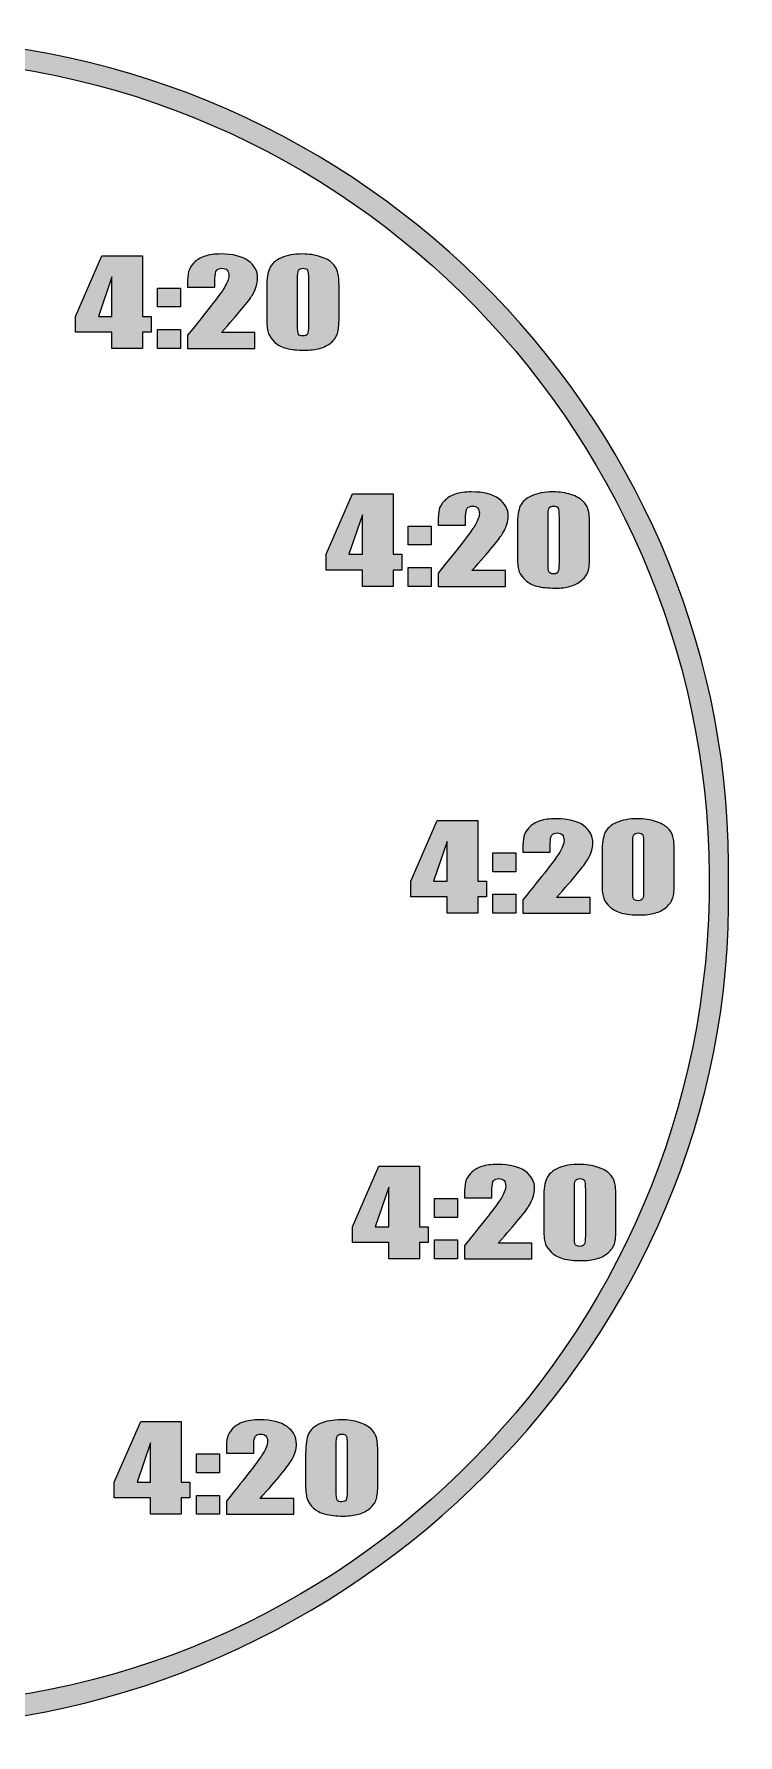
# Model space of a CAD drawing. Extents: x 643 to 1357, y -1356 to -644.
# Drawn here: x 1062 to 1357, y -1356 to -644 of the extents above; entities that cross this region are included whole.
import ezdxf

# ---------------------------------------------------------------- set-up
doc = ezdxf.new("R2010")
doc.units = 0
doc.header["$MEASUREMENT"] = 0
doc.layers.add('katman 1', color=7, linetype='Continuous')

# ---------------------------------------------------------------- blocks, each defined once
blk = doc.blocks.new('block 3')
at = {"layer": 'katman 1', "true_color": 0x008000}
h = blk.add_hatch(color=96, dxfattribs=at)
h.dxf.hatch_style = 2
edge = h.paths.add_edge_path()
edge.add_spline(control_points=[(1352.71, -1000.2), (1356.42, -1191.04), (1193.78, -1350.01), (1005.86, -1353.12), (810.17, -1356.36), (643.07, -1196.56), (645.56, -995.57), (647.94, -804.13), (802.07, -643.74), (1004.2, -645.67), (1201.79, -647.57), (1356.74, -811.12), (1352.71, -1000.2)], knot_values=[0, 0, 0, 0, 1, 1, 1, 2, 2, 2, 3, 3, 3, 4, 4, 4, 4], degree=3, periodic=1)
edge = h.paths.add_edge_path()
edge.add_spline(control_points=[(999.32, -1343.86), (1191.36, -1345.21), (1350.98, -1185.25), (1344.49, -987.01), (1338.33, -798.81), (1178.89, -644.47), (981.31, -654.13), (797.37, -663.13), (646.34, -818.1), (653.8, -1012.92), (660.99, -1200.64), (817.46, -1345.44), (999.32, -1343.86)], knot_values=[0, 0, 0, 0, 1, 1, 1, 2, 2, 2, 3, 3, 3, 4, 4, 4, 4], degree=3, periodic=1)
at = {"layer": 'katman 1', "lineweight": 0}
for points in [[(1352.71, -1000.2), (1356.42, -1191.04), (1193.78, -1350.01), (1005.86, -1353.12), (810.17, -1356.36), (643.07, -1196.56), (645.56, -995.57), (647.94, -804.13), (802.07, -643.74), (1004.2, -645.67), (1201.79, -647.57), (1356.74, -811.12), (1352.71, -1000.2)], [(999.32, -1343.86), (1191.36, -1345.21), (1350.98, -1185.25), (1344.49, -987.01), (1338.33, -798.81), (1178.89, -644.47), (981.31, -654.13), (797.37, -663.13), (646.34, -818.1), (653.8, -1012.92), (660.99, -1200.64), (817.46, -1345.44), (999.32, -1343.86)]]:
    blk.add_open_spline(points, degree=3, knots=[0, 0, 0, 0, 1, 1, 1, 2, 2, 2, 3, 3, 3, 4, 4, 4, 4], dxfattribs=at)
blk = doc.blocks.new('block 5')
at = {"layer": 'katman 1', "true_color": 0xffffff}
h = blk.add_hatch(color=7, dxfattribs=at)
h.dxf.hatch_style = 2
h.paths.add_polyline_path([(1107, -736.65), (1107, -762.02), (1110.65, -762.02), (1110.65, -768.64), (1107, -768.64), (1107, -775.47), (1094.16, -775.47), (1094.16, -768.64), (1078.91, -768.64), (1078.91, -762.02), (1090, -736.65)])
h.paths.add_polyline_path([(1094.16, -762.02), (1094.16, -745.5), (1088.49, -762.02)])
h = blk.add_hatch(color=7, dxfattribs=at)
h.dxf.hatch_style = 2
edge = h.paths.add_edge_path()
edge.add_spline(control_points=[(1154.15, -768.85), (1154.15, -768.85), (1154.15, -775.47), (1154.15, -775.47), (1154.15, -775.47), (1125.9, -775.47), (1125.9, -775.47), (1125.9, -775.47), (1125.91, -769.93), (1125.91, -769.93), (1134.28, -759.61), (1139.25, -753.21), (1140.83, -750.76), (1142.41, -748.31), (1143.2, -746.39), (1143.2, -745.02), (1143.2, -743.96), (1142.96, -743.17), (1142.48, -742.65), (1142.01, -742.13), (1141.28, -741.87), (1140.3, -741.87), (1139.33, -741.87), (1138.6, -742.16), (1138.12, -742.74), (1137.65, -743.31), (1137.41, -744.46), (1137.41, -746.17), (1137.41, -746.17), (1137.41, -749.86), (1137.41, -749.86), (1137.41, -749.86), (1125.9, -749.86), (1125.9, -749.86), (1125.9, -749.86), (1125.9, -748.45), (1125.9, -748.45), (1125.9, -746.27), (1126.05, -744.56), (1126.35, -743.3), (1126.65, -742.05), (1127.38, -740.81), (1128.54, -739.6), (1129.71, -738.38), (1131.22, -737.46), (1133.09, -736.84), (1134.95, -736.22), (1137.18, -735.9), (1139.79, -735.9), (1144.9, -735.9), (1148.76, -736.86), (1151.37, -738.77), (1153.99, -740.68), (1155.3, -743.1), (1155.3, -746.02), (1155.3, -748.25), (1154.56, -750.6), (1153.09, -753.08), (1151.62, -755.55), (1147.28, -760.81), (1140.08, -768.85), (1140.08, -768.85), (1154.15, -768.85), (1154.15, -768.85)], knot_values=[0, 0, 0, 0, 1, 1, 1, 2, 2, 2, 3, 3, 3, 4, 4, 4, 5, 5, 5, 6, 6, 6, 7, 7, 7, 8, 8, 8, 9, 9, 9, 10, 10, 10, 11, 11, 11, 12, 12, 12, 13, 13, 13, 14, 14, 14, 15, 15, 15, 16, 16, 16, 17, 17, 17, 18, 18, 18, 19, 19, 19, 20, 20, 20, 21, 21, 21, 21], degree=3, periodic=1)
h = blk.add_hatch(color=7, dxfattribs=at)
h.dxf.hatch_style = 2
edge = h.paths.add_edge_path()
edge.add_spline(control_points=[(1189.43, -749.79), (1189.43, -749.79), (1189.43, -762.74), (1189.43, -762.74), (1189.43, -765.68), (1189.21, -767.82), (1188.79, -769.17), (1188.37, -770.51), (1187.49, -771.77), (1186.15, -772.93), (1184.82, -774.1), (1183.21, -774.94), (1181.32, -775.45), (1179.44, -775.96), (1177.33, -776.22), (1175, -776.22), (1171.93, -776.22), (1169.37, -775.95), (1167.34, -775.41), (1165.31, -774.88), (1163.69, -774.04), (1162.48, -772.91), (1161.27, -771.77), (1160.41, -770.58), (1159.91, -769.32), (1159.4, -768.07), (1159.14, -766.07), (1159.14, -763.34), (1159.14, -763.34), (1159.14, -749.79), (1159.14, -749.79), (1159.14, -746.22), (1159.55, -743.55), (1160.37, -741.78), (1161.18, -740), (1162.8, -738.58), (1165.23, -737.51), (1167.65, -736.44), (1170.59, -735.9), (1174.05, -735.9), (1176.86, -735.9), (1179.38, -736.27), (1181.61, -737.02), (1183.83, -737.76), (1185.5, -738.67), (1186.6, -739.74), (1187.7, -740.81), (1188.45, -742.02), (1188.84, -743.36), (1189.23, -744.7), (1189.43, -746.85), (1189.43, -749.79)], knot_values=[0, 0, 0, 0, 1, 1, 1, 2, 2, 2, 3, 3, 3, 4, 4, 4, 5, 5, 5, 6, 6, 6, 7, 7, 7, 8, 8, 8, 9, 9, 9, 10, 10, 10, 11, 11, 11, 12, 12, 12, 13, 13, 13, 14, 14, 14, 15, 15, 15, 16, 16, 16, 17, 17, 17, 17], degree=3, periodic=1)
edge = h.paths.add_edge_path()
edge.add_spline(control_points=[(1176.59, -746.53), (1176.59, -744.46), (1176.46, -743.17), (1176.19, -742.65), (1175.93, -742.13), (1175.31, -741.87), (1174.33, -741.87), (1173.38, -741.87), (1172.75, -742.15), (1172.44, -742.7), (1172.13, -743.25), (1171.98, -744.53), (1171.98, -746.53), (1171.98, -746.53), (1171.98, -765.47), (1171.98, -765.47), (1171.98, -767.73), (1172.12, -769.09), (1172.41, -769.55), (1172.69, -770.02), (1173.31, -770.25), (1174.27, -770.25), (1175.22, -770.25), (1175.85, -769.98), (1176.14, -769.43), (1176.44, -768.89), (1176.59, -767.66), (1176.59, -765.76), (1176.59, -765.76), (1176.59, -746.53), (1176.59, -746.53)], knot_values=[0, 0, 0, 0, 1, 1, 1, 2, 2, 2, 3, 3, 3, 4, 4, 4, 5, 5, 5, 6, 6, 6, 7, 7, 7, 8, 8, 8, 9, 9, 9, 10, 10, 10, 10], degree=3, periodic=1)
h = blk.add_hatch(color=7, dxfattribs=at)
h.dxf.hatch_style = 2
h.paths.add_polyline_path([(1123.01, -750.2), (1123.01, -758.09), (1113.32, -758.09), (1113.32, -750.2)])
h.paths.add_polyline_path([(1123.01, -767.56), (1123.01, -775.47), (1113.32, -775.47), (1113.32, -767.56)])
at = {"layer": 'katman 1', "lineweight": 0}
for points in [[(1107, -736.65), (1107, -762.02), (1110.65, -762.02), (1110.65, -768.64), (1107, -768.64), (1107, -775.47), (1094.16, -775.47), (1094.16, -768.64), (1078.91, -768.64), (1078.91, -762.02), (1090, -736.65), (1107, -736.65)], [(1094.16, -762.02), (1094.16, -745.5), (1088.49, -762.02), (1094.16, -762.02)], [(1123.01, -750.2), (1123.01, -758.09), (1113.32, -758.09), (1113.32, -750.2), (1123.01, -750.2)], [(1123.01, -767.56), (1123.01, -775.47), (1113.32, -775.47), (1113.32, -767.56), (1123.01, -767.56)]]:
    blk.add_lwpolyline(points, dxfattribs=at)
for points, knots in [([(1154.15, -768.85), (1154.15, -768.85), (1154.15, -775.47), (1154.15, -775.47), (1154.15, -775.47), (1125.9, -775.47), (1125.9, -775.47), (1125.9, -775.47), (1125.91, -769.93), (1125.91, -769.93), (1134.28, -759.61), (1139.25, -753.21), (1140.83, -750.76), (1142.41, -748.31), (1143.2, -746.39), (1143.2, -745.02), (1143.2, -743.96), (1142.96, -743.17), (1142.48, -742.65), (1142.01, -742.13), (1141.28, -741.87), (1140.3, -741.87), (1139.33, -741.87), (1138.6, -742.16), (1138.12, -742.74), (1137.65, -743.31), (1137.41, -744.46), (1137.41, -746.17), (1137.41, -746.17), (1137.41, -749.86), (1137.41, -749.86), (1137.41, -749.86), (1125.9, -749.86), (1125.9, -749.86), (1125.9, -749.86), (1125.9, -748.45), (1125.9, -748.45), (1125.9, -746.27), (1126.05, -744.56), (1126.35, -743.3), (1126.65, -742.05), (1127.38, -740.81), (1128.54, -739.6), (1129.71, -738.38), (1131.22, -737.46), (1133.09, -736.84), (1134.95, -736.22), (1137.18, -735.9), (1139.79, -735.9), (1144.9, -735.9), (1148.76, -736.86), (1151.37, -738.77), (1153.99, -740.68), (1155.3, -743.1), (1155.3, -746.02), (1155.3, -748.25), (1154.56, -750.6), (1153.09, -753.08), (1151.62, -755.55), (1147.28, -760.81), (1140.08, -768.85), (1140.08, -768.85), (1154.15, -768.85), (1154.15, -768.85)], [0, 0, 0, 0, 1, 1, 1, 2, 2, 2, 3, 3, 3, 4, 4, 4, 5, 5, 5, 6, 6, 6, 7, 7, 7, 8, 8, 8, 9, 9, 9, 10, 10, 10, 11, 11, 11, 12, 12, 12, 13, 13, 13, 14, 14, 14, 15, 15, 15, 16, 16, 16, 17, 17, 17, 18, 18, 18, 19, 19, 19, 20, 20, 20, 21, 21, 21, 21]), ([(1189.43, -749.79), (1189.43, -749.79), (1189.43, -762.74), (1189.43, -762.74), (1189.43, -765.68), (1189.21, -767.82), (1188.79, -769.17), (1188.37, -770.51), (1187.49, -771.77), (1186.15, -772.93), (1184.82, -774.1), (1183.21, -774.94), (1181.32, -775.45), (1179.44, -775.96), (1177.33, -776.22), (1175, -776.22), (1171.93, -776.22), (1169.37, -775.95), (1167.34, -775.41), (1165.31, -774.88), (1163.69, -774.04), (1162.48, -772.91), (1161.27, -771.77), (1160.41, -770.58), (1159.91, -769.32), (1159.4, -768.07), (1159.14, -766.07), (1159.14, -763.34), (1159.14, -763.34), (1159.14, -749.79), (1159.14, -749.79), (1159.14, -746.22), (1159.55, -743.55), (1160.37, -741.78), (1161.18, -740), (1162.8, -738.58), (1165.23, -737.51), (1167.65, -736.44), (1170.59, -735.9), (1174.05, -735.9), (1176.86, -735.9), (1179.38, -736.27), (1181.61, -737.02), (1183.83, -737.76), (1185.5, -738.67), (1186.6, -739.74), (1187.7, -740.81), (1188.45, -742.02), (1188.84, -743.36), (1189.23, -744.7), (1189.43, -746.85), (1189.43, -749.79)], [0, 0, 0, 0, 1, 1, 1, 2, 2, 2, 3, 3, 3, 4, 4, 4, 5, 5, 5, 6, 6, 6, 7, 7, 7, 8, 8, 8, 9, 9, 9, 10, 10, 10, 11, 11, 11, 12, 12, 12, 13, 13, 13, 14, 14, 14, 15, 15, 15, 16, 16, 16, 17, 17, 17, 17]), ([(1176.59, -746.53), (1176.59, -744.46), (1176.46, -743.17), (1176.19, -742.65), (1175.93, -742.13), (1175.31, -741.87), (1174.33, -741.87), (1173.38, -741.87), (1172.75, -742.15), (1172.44, -742.7), (1172.13, -743.25), (1171.98, -744.53), (1171.98, -746.53), (1171.98, -746.53), (1171.98, -765.47), (1171.98, -765.47), (1171.98, -767.73), (1172.12, -769.09), (1172.41, -769.55), (1172.69, -770.02), (1173.31, -770.25), (1174.27, -770.25), (1175.22, -770.25), (1175.85, -769.98), (1176.14, -769.43), (1176.44, -768.89), (1176.59, -767.66), (1176.59, -765.76), (1176.59, -765.76), (1176.59, -746.53), (1176.59, -746.53)], [0, 0, 0, 0, 1, 1, 1, 2, 2, 2, 3, 3, 3, 4, 4, 4, 5, 5, 5, 6, 6, 6, 7, 7, 7, 8, 8, 8, 9, 9, 9, 10, 10, 10, 10])]:
    blk.add_open_spline(points, degree=3, knots=knots, dxfattribs=at)
blk = doc.blocks.new('block 6')
at = {"layer": 'katman 1', "true_color": 0xffffff}
h = blk.add_hatch(color=7, dxfattribs=at)
h.dxf.hatch_style = 2
h.paths.add_polyline_path([(1212.08, -836.31), (1212.08, -861.68), (1215.74, -861.68), (1215.74, -868.3), (1212.08, -868.3), (1212.08, -875.14), (1199.25, -875.14), (1199.25, -868.3), (1184, -868.3), (1184, -861.68), (1195.08, -836.31)])
h.paths.add_polyline_path([(1199.25, -861.68), (1199.25, -845.16), (1193.58, -861.68)])
h = blk.add_hatch(color=7, dxfattribs=at)
h.dxf.hatch_style = 2
edge = h.paths.add_edge_path()
edge.add_spline(control_points=[(1259.24, -868.52), (1259.24, -868.52), (1259.24, -875.14), (1259.24, -875.14), (1259.24, -875.14), (1230.99, -875.14), (1230.99, -875.14), (1230.99, -875.14), (1231, -869.6), (1231, -869.6), (1239.37, -859.27), (1244.34, -852.88), (1245.92, -850.42), (1247.5, -847.97), (1248.29, -846.06), (1248.29, -844.68), (1248.29, -843.63), (1248.05, -842.84), (1247.57, -842.32), (1247.09, -841.8), (1246.37, -841.54), (1245.39, -841.54), (1244.42, -841.54), (1243.69, -841.83), (1243.21, -842.4), (1242.73, -842.98), (1242.5, -844.12), (1242.5, -845.83), (1242.5, -845.83), (1242.5, -849.52), (1242.5, -849.52), (1242.5, -849.52), (1230.99, -849.52), (1230.99, -849.52), (1230.99, -849.52), (1230.99, -848.11), (1230.99, -848.11), (1230.99, -845.94), (1231.14, -844.22), (1231.44, -842.97), (1231.73, -841.71), (1232.46, -840.48), (1233.63, -839.26), (1234.79, -838.05), (1236.31, -837.13), (1238.17, -836.5), (1240.04, -835.88), (1242.27, -835.57), (1244.88, -835.57), (1249.98, -835.57), (1253.85, -836.52), (1256.46, -838.43), (1259.08, -840.34), (1260.39, -842.76), (1260.39, -845.69), (1260.39, -847.91), (1259.65, -850.26), (1258.18, -852.74), (1256.7, -855.22), (1252.37, -860.48), (1245.16, -868.52), (1245.16, -868.52), (1259.24, -868.52), (1259.24, -868.52)], knot_values=[0, 0, 0, 0, 1, 1, 1, 2, 2, 2, 3, 3, 3, 4, 4, 4, 5, 5, 5, 6, 6, 6, 7, 7, 7, 8, 8, 8, 9, 9, 9, 10, 10, 10, 11, 11, 11, 12, 12, 12, 13, 13, 13, 14, 14, 14, 15, 15, 15, 16, 16, 16, 17, 17, 17, 18, 18, 18, 19, 19, 19, 20, 20, 20, 21, 21, 21, 21], degree=3, periodic=1)
h = blk.add_hatch(color=7, dxfattribs=at)
h.dxf.hatch_style = 2
edge = h.paths.add_edge_path()
edge.add_spline(control_points=[(1294.51, -849.45), (1294.51, -849.45), (1294.51, -862.4), (1294.51, -862.4), (1294.51, -865.35), (1294.3, -867.49), (1293.88, -868.83), (1293.45, -870.17), (1292.58, -871.43), (1291.24, -872.6), (1289.91, -873.76), (1288.3, -874.6), (1286.41, -875.12), (1284.53, -875.63), (1282.42, -875.88), (1280.09, -875.88), (1277.02, -875.88), (1274.46, -875.61), (1272.43, -875.08), (1270.4, -874.54), (1268.78, -873.71), (1267.57, -872.57), (1266.36, -871.44), (1265.5, -870.24), (1264.99, -868.99), (1264.48, -867.73), (1264.23, -865.74), (1264.23, -863), (1264.23, -863), (1264.23, -849.45), (1264.23, -849.45), (1264.23, -845.89), (1264.64, -843.22), (1265.45, -841.44), (1266.27, -839.67), (1267.89, -838.25), (1270.32, -837.17), (1272.74, -836.1), (1275.68, -835.57), (1279.13, -835.57), (1281.95, -835.57), (1284.47, -835.94), (1286.7, -836.68), (1288.92, -837.43), (1290.58, -838.33), (1291.69, -839.4), (1292.79, -840.48), (1293.53, -841.68), (1293.93, -843.03), (1294.32, -844.37), (1294.51, -846.51), (1294.51, -849.45)], knot_values=[0, 0, 0, 0, 1, 1, 1, 2, 2, 2, 3, 3, 3, 4, 4, 4, 5, 5, 5, 6, 6, 6, 7, 7, 7, 8, 8, 8, 9, 9, 9, 10, 10, 10, 11, 11, 11, 12, 12, 12, 13, 13, 13, 14, 14, 14, 15, 15, 15, 16, 16, 16, 17, 17, 17, 17], degree=3, periodic=1)
edge = h.paths.add_edge_path()
edge.add_spline(control_points=[(1281.68, -846.19), (1281.68, -844.13), (1281.54, -842.84), (1281.28, -842.32), (1281.01, -841.8), (1280.39, -841.54), (1279.42, -841.54), (1278.47, -841.54), (1277.84, -841.81), (1277.53, -842.37), (1277.22, -842.92), (1277.07, -844.19), (1277.07, -846.19), (1277.07, -846.19), (1277.07, -865.14), (1277.07, -865.14), (1277.07, -867.39), (1277.21, -868.75), (1277.5, -869.22), (1277.78, -869.68), (1278.4, -869.91), (1279.36, -869.91), (1280.31, -869.91), (1280.93, -869.64), (1281.23, -869.1), (1281.53, -868.55), (1281.68, -867.33), (1281.68, -865.43), (1281.68, -865.43), (1281.68, -846.19), (1281.68, -846.19)], knot_values=[0, 0, 0, 0, 1, 1, 1, 2, 2, 2, 3, 3, 3, 4, 4, 4, 5, 5, 5, 6, 6, 6, 7, 7, 7, 8, 8, 8, 9, 9, 9, 10, 10, 10, 10], degree=3, periodic=1)
h = blk.add_hatch(color=7, dxfattribs=at)
h.dxf.hatch_style = 2
h.paths.add_polyline_path([(1228.1, -849.86), (1228.1, -857.75), (1218.41, -857.75), (1218.41, -849.86)])
h.paths.add_polyline_path([(1228.1, -867.22), (1228.1, -875.14), (1218.41, -875.14), (1218.41, -867.22)])
at = {"layer": 'katman 1', "lineweight": 0}
for points in [[(1212.08, -836.31), (1212.08, -861.68), (1215.74, -861.68), (1215.74, -868.3), (1212.08, -868.3), (1212.08, -875.14), (1199.25, -875.14), (1199.25, -868.3), (1184, -868.3), (1184, -861.68), (1195.08, -836.31), (1212.08, -836.31)], [(1199.25, -861.68), (1199.25, -845.16), (1193.58, -861.68), (1199.25, -861.68)], [(1228.1, -849.86), (1228.1, -857.75), (1218.41, -857.75), (1218.41, -849.86), (1228.1, -849.86)], [(1228.1, -867.22), (1228.1, -875.14), (1218.41, -875.14), (1218.41, -867.22), (1228.1, -867.22)]]:
    blk.add_lwpolyline(points, dxfattribs=at)
for points, knots in [([(1259.24, -868.52), (1259.24, -868.52), (1259.24, -875.14), (1259.24, -875.14), (1259.24, -875.14), (1230.99, -875.14), (1230.99, -875.14), (1230.99, -875.14), (1231, -869.6), (1231, -869.6), (1239.37, -859.27), (1244.34, -852.88), (1245.92, -850.42), (1247.5, -847.97), (1248.29, -846.06), (1248.29, -844.68), (1248.29, -843.63), (1248.05, -842.84), (1247.57, -842.32), (1247.09, -841.8), (1246.37, -841.54), (1245.39, -841.54), (1244.42, -841.54), (1243.69, -841.83), (1243.21, -842.4), (1242.73, -842.98), (1242.5, -844.12), (1242.5, -845.83), (1242.5, -845.83), (1242.5, -849.52), (1242.5, -849.52), (1242.5, -849.52), (1230.99, -849.52), (1230.99, -849.52), (1230.99, -849.52), (1230.99, -848.11), (1230.99, -848.11), (1230.99, -845.94), (1231.14, -844.22), (1231.44, -842.97), (1231.73, -841.71), (1232.46, -840.48), (1233.63, -839.26), (1234.79, -838.05), (1236.31, -837.13), (1238.17, -836.5), (1240.04, -835.88), (1242.27, -835.57), (1244.88, -835.57), (1249.98, -835.57), (1253.85, -836.52), (1256.46, -838.43), (1259.08, -840.34), (1260.39, -842.76), (1260.39, -845.69), (1260.39, -847.91), (1259.65, -850.26), (1258.18, -852.74), (1256.7, -855.22), (1252.37, -860.48), (1245.16, -868.52), (1245.16, -868.52), (1259.24, -868.52), (1259.24, -868.52)], [0, 0, 0, 0, 1, 1, 1, 2, 2, 2, 3, 3, 3, 4, 4, 4, 5, 5, 5, 6, 6, 6, 7, 7, 7, 8, 8, 8, 9, 9, 9, 10, 10, 10, 11, 11, 11, 12, 12, 12, 13, 13, 13, 14, 14, 14, 15, 15, 15, 16, 16, 16, 17, 17, 17, 18, 18, 18, 19, 19, 19, 20, 20, 20, 21, 21, 21, 21]), ([(1294.51, -849.45), (1294.51, -849.45), (1294.51, -862.4), (1294.51, -862.4), (1294.51, -865.35), (1294.3, -867.49), (1293.88, -868.83), (1293.45, -870.17), (1292.58, -871.43), (1291.24, -872.6), (1289.91, -873.76), (1288.3, -874.6), (1286.41, -875.12), (1284.53, -875.63), (1282.42, -875.88), (1280.09, -875.88), (1277.02, -875.88), (1274.46, -875.61), (1272.43, -875.08), (1270.4, -874.54), (1268.78, -873.71), (1267.57, -872.57), (1266.36, -871.44), (1265.5, -870.24), (1264.99, -868.99), (1264.48, -867.73), (1264.23, -865.74), (1264.23, -863), (1264.23, -863), (1264.23, -849.45), (1264.23, -849.45), (1264.23, -845.89), (1264.64, -843.22), (1265.45, -841.44), (1266.27, -839.67), (1267.89, -838.25), (1270.32, -837.17), (1272.74, -836.1), (1275.68, -835.57), (1279.13, -835.57), (1281.95, -835.57), (1284.47, -835.94), (1286.7, -836.68), (1288.92, -837.43), (1290.58, -838.33), (1291.69, -839.4), (1292.79, -840.48), (1293.53, -841.68), (1293.93, -843.03), (1294.32, -844.37), (1294.51, -846.51), (1294.51, -849.45)], [0, 0, 0, 0, 1, 1, 1, 2, 2, 2, 3, 3, 3, 4, 4, 4, 5, 5, 5, 6, 6, 6, 7, 7, 7, 8, 8, 8, 9, 9, 9, 10, 10, 10, 11, 11, 11, 12, 12, 12, 13, 13, 13, 14, 14, 14, 15, 15, 15, 16, 16, 16, 17, 17, 17, 17]), ([(1281.68, -846.19), (1281.68, -844.13), (1281.54, -842.84), (1281.28, -842.32), (1281.01, -841.8), (1280.39, -841.54), (1279.42, -841.54), (1278.47, -841.54), (1277.84, -841.81), (1277.53, -842.37), (1277.22, -842.92), (1277.07, -844.19), (1277.07, -846.19), (1277.07, -846.19), (1277.07, -865.14), (1277.07, -865.14), (1277.07, -867.39), (1277.21, -868.75), (1277.5, -869.22), (1277.78, -869.68), (1278.4, -869.91), (1279.36, -869.91), (1280.31, -869.91), (1280.93, -869.64), (1281.23, -869.1), (1281.53, -868.55), (1281.68, -867.33), (1281.68, -865.43), (1281.68, -865.43), (1281.68, -846.19), (1281.68, -846.19)], [0, 0, 0, 0, 1, 1, 1, 2, 2, 2, 3, 3, 3, 4, 4, 4, 5, 5, 5, 6, 6, 6, 7, 7, 7, 8, 8, 8, 9, 9, 9, 10, 10, 10, 10])]:
    blk.add_open_spline(points, degree=3, knots=knots, dxfattribs=at)
blk = doc.blocks.new('block 7')
at = {"layer": 'katman 1', "true_color": 0xffffff}
h = blk.add_hatch(color=7, dxfattribs=at)
h.dxf.hatch_style = 2
h.paths.add_polyline_path([(1247.58, -973.24), (1247.58, -998.62), (1251.23, -998.62), (1251.23, -1005.24), (1247.58, -1005.24), (1247.58, -1012.07), (1234.74, -1012.07), (1234.74, -1005.24), (1219.49, -1005.24), (1219.49, -998.62), (1230.58, -973.24)])
h.paths.add_polyline_path([(1234.74, -998.62), (1234.74, -982.09), (1229.07, -998.62)])
h = blk.add_hatch(color=7, dxfattribs=at)
h.dxf.hatch_style = 2
edge = h.paths.add_edge_path()
edge.add_spline(control_points=[(1294.74, -1005.45), (1294.74, -1005.45), (1294.74, -1012.07), (1294.74, -1012.07), (1294.74, -1012.07), (1266.49, -1012.07), (1266.49, -1012.07), (1266.49, -1012.07), (1266.5, -1006.53), (1266.5, -1006.53), (1274.86, -996.2), (1279.84, -989.81), (1281.42, -987.36), (1282.99, -984.9), (1283.78, -982.99), (1283.78, -981.61), (1283.78, -980.56), (1283.54, -979.77), (1283.07, -979.25), (1282.59, -978.73), (1281.86, -978.47), (1280.89, -978.47), (1279.91, -978.47), (1279.18, -978.76), (1278.71, -979.33), (1278.23, -979.91), (1277.99, -981.05), (1277.99, -982.76), (1277.99, -982.76), (1277.99, -986.46), (1277.99, -986.46), (1277.99, -986.46), (1266.49, -986.46), (1266.49, -986.46), (1266.49, -986.46), (1266.49, -985.04), (1266.49, -985.04), (1266.49, -982.87), (1266.64, -981.15), (1266.93, -979.9), (1267.23, -978.64), (1267.96, -977.41), (1269.12, -976.19), (1270.29, -974.98), (1271.81, -974.06), (1273.67, -973.43), (1275.53, -972.81), (1277.77, -972.5), (1280.37, -972.5), (1285.48, -972.5), (1289.34, -973.45), (1291.96, -975.36), (1294.57, -977.28), (1295.88, -979.69), (1295.88, -982.62), (1295.88, -984.84), (1295.14, -987.19), (1293.67, -989.67), (1292.2, -992.15), (1287.86, -997.41), (1280.66, -1005.45), (1280.66, -1005.45), (1294.74, -1005.45), (1294.74, -1005.45)], knot_values=[0, 0, 0, 0, 1, 1, 1, 2, 2, 2, 3, 3, 3, 4, 4, 4, 5, 5, 5, 6, 6, 6, 7, 7, 7, 8, 8, 8, 9, 9, 9, 10, 10, 10, 11, 11, 11, 12, 12, 12, 13, 13, 13, 14, 14, 14, 15, 15, 15, 16, 16, 16, 17, 17, 17, 18, 18, 18, 19, 19, 19, 20, 20, 20, 21, 21, 21, 21], degree=3, periodic=1)
h = blk.add_hatch(color=7, dxfattribs=at)
h.dxf.hatch_style = 2
edge = h.paths.add_edge_path()
edge.add_spline(control_points=[(1330.01, -986.39), (1330.01, -986.39), (1330.01, -999.34), (1330.01, -999.34), (1330.01, -1002.28), (1329.8, -1004.42), (1329.37, -1005.76), (1328.95, -1007.11), (1328.07, -1008.36), (1326.74, -1009.53), (1325.4, -1010.7), (1323.79, -1011.54), (1321.91, -1012.05), (1320.02, -1012.56), (1317.91, -1012.81), (1315.58, -1012.81), (1312.51, -1012.81), (1309.96, -1012.55), (1307.92, -1012.01), (1305.89, -1011.47), (1304.27, -1010.64), (1303.06, -1009.5), (1301.85, -1008.37), (1301, -1007.17), (1300.49, -1005.92), (1299.98, -1004.66), (1299.73, -1002.67), (1299.73, -999.94), (1299.73, -999.94), (1299.73, -986.39), (1299.73, -986.39), (1299.73, -982.82), (1300.13, -980.15), (1300.95, -978.38), (1301.76, -976.6), (1303.39, -975.18), (1305.81, -974.11), (1308.24, -973.04), (1311.18, -972.5), (1314.63, -972.5), (1317.45, -972.5), (1319.97, -972.87), (1322.19, -973.61), (1324.42, -974.36), (1326.08, -975.27), (1327.18, -976.34), (1328.28, -977.41), (1329.03, -978.61), (1329.42, -979.96), (1329.81, -981.3), (1330.01, -983.44), (1330.01, -986.39)], knot_values=[0, 0, 0, 0, 1, 1, 1, 2, 2, 2, 3, 3, 3, 4, 4, 4, 5, 5, 5, 6, 6, 6, 7, 7, 7, 8, 8, 8, 9, 9, 9, 10, 10, 10, 11, 11, 11, 12, 12, 12, 13, 13, 13, 14, 14, 14, 15, 15, 15, 16, 16, 16, 17, 17, 17, 17], degree=3, periodic=1)
edge = h.paths.add_edge_path()
edge.add_spline(control_points=[(1317.17, -983.12), (1317.17, -981.06), (1317.04, -979.77), (1316.77, -979.25), (1316.51, -978.73), (1315.89, -978.47), (1314.92, -978.47), (1313.96, -978.47), (1313.33, -978.75), (1313.02, -979.3), (1312.72, -979.85), (1312.56, -981.13), (1312.56, -983.12), (1312.56, -983.12), (1312.56, -1002.07), (1312.56, -1002.07), (1312.56, -1004.32), (1312.71, -1005.68), (1312.99, -1006.15), (1313.28, -1006.61), (1313.9, -1006.84), (1314.85, -1006.84), (1315.8, -1006.84), (1316.43, -1006.57), (1316.73, -1006.03), (1317.02, -1005.48), (1317.17, -1004.26), (1317.17, -1002.36), (1317.17, -1002.36), (1317.17, -983.12), (1317.17, -983.12)], knot_values=[0, 0, 0, 0, 1, 1, 1, 2, 2, 2, 3, 3, 3, 4, 4, 4, 5, 5, 5, 6, 6, 6, 7, 7, 7, 8, 8, 8, 9, 9, 9, 10, 10, 10, 10], degree=3, periodic=1)
h = blk.add_hatch(color=7, dxfattribs=at)
h.dxf.hatch_style = 2
h.paths.add_polyline_path([(1263.6, -986.79), (1263.6, -994.68), (1253.9, -994.68), (1253.9, -986.79)])
h.paths.add_polyline_path([(1263.6, -1004.16), (1263.6, -1012.07), (1253.9, -1012.07), (1253.9, -1004.16)])
at = {"layer": 'katman 1', "lineweight": 0}
for points in [[(1247.58, -973.24), (1247.58, -998.62), (1251.23, -998.62), (1251.23, -1005.24), (1247.58, -1005.24), (1247.58, -1012.07), (1234.74, -1012.07), (1234.74, -1005.24), (1219.49, -1005.24), (1219.49, -998.62), (1230.58, -973.24), (1247.58, -973.24)], [(1234.74, -998.62), (1234.74, -982.09), (1229.07, -998.62), (1234.74, -998.62)], [(1263.6, -986.79), (1263.6, -994.68), (1253.9, -994.68), (1253.9, -986.79), (1263.6, -986.79)], [(1263.6, -1004.16), (1263.6, -1012.07), (1253.9, -1012.07), (1253.9, -1004.16), (1263.6, -1004.16)]]:
    blk.add_lwpolyline(points, dxfattribs=at)
for points, knots in [([(1294.74, -1005.45), (1294.74, -1005.45), (1294.74, -1012.07), (1294.74, -1012.07), (1294.74, -1012.07), (1266.49, -1012.07), (1266.49, -1012.07), (1266.49, -1012.07), (1266.5, -1006.53), (1266.5, -1006.53), (1274.86, -996.2), (1279.84, -989.81), (1281.42, -987.36), (1282.99, -984.9), (1283.78, -982.99), (1283.78, -981.61), (1283.78, -980.56), (1283.54, -979.77), (1283.07, -979.25), (1282.59, -978.73), (1281.86, -978.47), (1280.89, -978.47), (1279.91, -978.47), (1279.18, -978.76), (1278.71, -979.33), (1278.23, -979.91), (1277.99, -981.05), (1277.99, -982.76), (1277.99, -982.76), (1277.99, -986.46), (1277.99, -986.46), (1277.99, -986.46), (1266.49, -986.46), (1266.49, -986.46), (1266.49, -986.46), (1266.49, -985.04), (1266.49, -985.04), (1266.49, -982.87), (1266.64, -981.15), (1266.93, -979.9), (1267.23, -978.64), (1267.96, -977.41), (1269.12, -976.19), (1270.29, -974.98), (1271.81, -974.06), (1273.67, -973.43), (1275.53, -972.81), (1277.77, -972.5), (1280.37, -972.5), (1285.48, -972.5), (1289.34, -973.45), (1291.96, -975.36), (1294.57, -977.28), (1295.88, -979.69), (1295.88, -982.62), (1295.88, -984.84), (1295.14, -987.19), (1293.67, -989.67), (1292.2, -992.15), (1287.86, -997.41), (1280.66, -1005.45), (1280.66, -1005.45), (1294.74, -1005.45), (1294.74, -1005.45)], [0, 0, 0, 0, 1, 1, 1, 2, 2, 2, 3, 3, 3, 4, 4, 4, 5, 5, 5, 6, 6, 6, 7, 7, 7, 8, 8, 8, 9, 9, 9, 10, 10, 10, 11, 11, 11, 12, 12, 12, 13, 13, 13, 14, 14, 14, 15, 15, 15, 16, 16, 16, 17, 17, 17, 18, 18, 18, 19, 19, 19, 20, 20, 20, 21, 21, 21, 21]), ([(1330.01, -986.39), (1330.01, -986.39), (1330.01, -999.34), (1330.01, -999.34), (1330.01, -1002.28), (1329.8, -1004.42), (1329.37, -1005.76), (1328.95, -1007.11), (1328.07, -1008.36), (1326.74, -1009.53), (1325.4, -1010.7), (1323.79, -1011.54), (1321.91, -1012.05), (1320.02, -1012.56), (1317.91, -1012.81), (1315.58, -1012.81), (1312.51, -1012.81), (1309.96, -1012.55), (1307.92, -1012.01), (1305.89, -1011.47), (1304.27, -1010.64), (1303.06, -1009.5), (1301.85, -1008.37), (1301, -1007.17), (1300.49, -1005.92), (1299.98, -1004.66), (1299.73, -1002.67), (1299.73, -999.94), (1299.73, -999.94), (1299.73, -986.39), (1299.73, -986.39), (1299.73, -982.82), (1300.13, -980.15), (1300.95, -978.38), (1301.76, -976.6), (1303.39, -975.18), (1305.81, -974.11), (1308.24, -973.04), (1311.18, -972.5), (1314.63, -972.5), (1317.45, -972.5), (1319.97, -972.87), (1322.19, -973.61), (1324.42, -974.36), (1326.08, -975.27), (1327.18, -976.34), (1328.28, -977.41), (1329.03, -978.61), (1329.42, -979.96), (1329.81, -981.3), (1330.01, -983.44), (1330.01, -986.39)], [0, 0, 0, 0, 1, 1, 1, 2, 2, 2, 3, 3, 3, 4, 4, 4, 5, 5, 5, 6, 6, 6, 7, 7, 7, 8, 8, 8, 9, 9, 9, 10, 10, 10, 11, 11, 11, 12, 12, 12, 13, 13, 13, 14, 14, 14, 15, 15, 15, 16, 16, 16, 17, 17, 17, 17]), ([(1317.17, -983.12), (1317.17, -981.06), (1317.04, -979.77), (1316.77, -979.25), (1316.51, -978.73), (1315.89, -978.47), (1314.92, -978.47), (1313.96, -978.47), (1313.33, -978.75), (1313.02, -979.3), (1312.72, -979.85), (1312.56, -981.13), (1312.56, -983.12), (1312.56, -983.12), (1312.56, -1002.07), (1312.56, -1002.07), (1312.56, -1004.32), (1312.71, -1005.68), (1312.99, -1006.15), (1313.28, -1006.61), (1313.9, -1006.84), (1314.85, -1006.84), (1315.8, -1006.84), (1316.43, -1006.57), (1316.73, -1006.03), (1317.02, -1005.48), (1317.17, -1004.26), (1317.17, -1002.36), (1317.17, -1002.36), (1317.17, -983.12), (1317.17, -983.12)], [0, 0, 0, 0, 1, 1, 1, 2, 2, 2, 3, 3, 3, 4, 4, 4, 5, 5, 5, 6, 6, 6, 7, 7, 7, 8, 8, 8, 9, 9, 9, 10, 10, 10, 10])]:
    blk.add_open_spline(points, degree=3, knots=knots, dxfattribs=at)
blk = doc.blocks.new('block 8')
at = {"layer": 'katman 1', "true_color": 0xffffff}
h = blk.add_hatch(color=7, dxfattribs=at)
h.dxf.hatch_style = 2
h.paths.add_polyline_path([(1223.13, -1118.05), (1223.13, -1143.42), (1226.78, -1143.42), (1226.78, -1150.04), (1223.13, -1150.04), (1223.13, -1156.88), (1210.29, -1156.88), (1210.29, -1150.04), (1195.04, -1150.04), (1195.04, -1143.42), (1206.13, -1118.05)])
h.paths.add_polyline_path([(1210.29, -1143.42), (1210.29, -1126.9), (1204.62, -1143.42)])
h = blk.add_hatch(color=7, dxfattribs=at)
h.dxf.hatch_style = 2
edge = h.paths.add_edge_path()
edge.add_spline(control_points=[(1270.29, -1150.26), (1270.29, -1150.26), (1270.29, -1156.88), (1270.29, -1156.88), (1270.29, -1156.88), (1242.04, -1156.88), (1242.04, -1156.88), (1242.04, -1156.88), (1242.05, -1151.33), (1242.05, -1151.33), (1250.41, -1141.01), (1255.39, -1134.62), (1256.96, -1132.16), (1258.54, -1129.71), (1259.33, -1127.79), (1259.33, -1126.42), (1259.33, -1125.36), (1259.09, -1124.57), (1258.62, -1124.06), (1258.14, -1123.54), (1257.41, -1123.28), (1256.44, -1123.28), (1255.46, -1123.28), (1254.73, -1123.56), (1254.26, -1124.14), (1253.78, -1124.71), (1253.54, -1125.86), (1253.54, -1127.57), (1253.54, -1127.57), (1253.54, -1131.26), (1253.54, -1131.26), (1253.54, -1131.26), (1242.04, -1131.26), (1242.04, -1131.26), (1242.04, -1131.26), (1242.04, -1129.85), (1242.04, -1129.85), (1242.04, -1127.67), (1242.18, -1125.96), (1242.48, -1124.7), (1242.78, -1123.45), (1243.51, -1122.21), (1244.67, -1121), (1245.84, -1119.78), (1247.35, -1118.86), (1249.22, -1118.24), (1251.08, -1117.62), (1253.32, -1117.3), (1255.92, -1117.3), (1261.03, -1117.3), (1264.89, -1118.26), (1267.51, -1120.17), (1270.12, -1122.08), (1271.43, -1124.5), (1271.43, -1127.42), (1271.43, -1129.65), (1270.69, -1132), (1269.22, -1134.48), (1267.75, -1136.95), (1263.41, -1142.21), (1256.21, -1150.26), (1256.21, -1150.26), (1270.29, -1150.26), (1270.29, -1150.26)], knot_values=[0, 0, 0, 0, 1, 1, 1, 2, 2, 2, 3, 3, 3, 4, 4, 4, 5, 5, 5, 6, 6, 6, 7, 7, 7, 8, 8, 8, 9, 9, 9, 10, 10, 10, 11, 11, 11, 12, 12, 12, 13, 13, 13, 14, 14, 14, 15, 15, 15, 16, 16, 16, 17, 17, 17, 18, 18, 18, 19, 19, 19, 20, 20, 20, 21, 21, 21, 21], degree=3, periodic=1)
h = blk.add_hatch(color=7, dxfattribs=at)
h.dxf.hatch_style = 2
edge = h.paths.add_edge_path()
edge.add_spline(control_points=[(1305.56, -1131.19), (1305.56, -1131.19), (1305.56, -1144.14), (1305.56, -1144.14), (1305.56, -1147.08), (1305.35, -1149.22), (1304.92, -1150.57), (1304.5, -1151.91), (1303.62, -1153.17), (1302.28, -1154.33), (1300.95, -1155.5), (1299.34, -1156.34), (1297.45, -1156.85), (1295.57, -1157.36), (1293.46, -1157.62), (1291.13, -1157.62), (1288.06, -1157.62), (1285.51, -1157.35), (1283.47, -1156.82), (1281.44, -1156.28), (1279.82, -1155.45), (1278.61, -1154.31), (1277.4, -1153.17), (1276.55, -1151.98), (1276.04, -1150.72), (1275.53, -1149.47), (1275.28, -1147.47), (1275.28, -1144.74), (1275.28, -1144.74), (1275.28, -1131.19), (1275.28, -1131.19), (1275.28, -1127.62), (1275.68, -1124.95), (1276.5, -1123.18), (1277.31, -1121.4), (1278.93, -1119.98), (1281.36, -1118.91), (1283.79, -1117.84), (1286.72, -1117.3), (1290.18, -1117.3), (1293, -1117.3), (1295.52, -1117.68), (1297.74, -1118.42), (1299.97, -1119.16), (1301.63, -1120.07), (1302.73, -1121.14), (1303.83, -1122.21), (1304.58, -1123.42), (1304.97, -1124.76), (1305.36, -1126.11), (1305.56, -1128.25), (1305.56, -1131.19)], knot_values=[0, 0, 0, 0, 1, 1, 1, 2, 2, 2, 3, 3, 3, 4, 4, 4, 5, 5, 5, 6, 6, 6, 7, 7, 7, 8, 8, 8, 9, 9, 9, 10, 10, 10, 11, 11, 11, 12, 12, 12, 13, 13, 13, 14, 14, 14, 15, 15, 15, 16, 16, 16, 17, 17, 17, 17], degree=3, periodic=1)
edge = h.paths.add_edge_path()
edge.add_spline(control_points=[(1292.72, -1127.93), (1292.72, -1125.87), (1292.59, -1124.57), (1292.32, -1124.06), (1292.06, -1123.54), (1291.44, -1123.28), (1290.46, -1123.28), (1289.51, -1123.28), (1288.88, -1123.55), (1288.57, -1124.1), (1288.27, -1124.65), (1288.11, -1125.93), (1288.11, -1127.93), (1288.11, -1127.93), (1288.11, -1146.87), (1288.11, -1146.87), (1288.11, -1149.13), (1288.26, -1150.49), (1288.54, -1150.95), (1288.83, -1151.42), (1289.45, -1151.65), (1290.4, -1151.65), (1291.35, -1151.65), (1291.98, -1151.38), (1292.28, -1150.83), (1292.57, -1150.29), (1292.72, -1149.06), (1292.72, -1147.16), (1292.72, -1147.16), (1292.72, -1127.93), (1292.72, -1127.93)], knot_values=[0, 0, 0, 0, 1, 1, 1, 2, 2, 2, 3, 3, 3, 4, 4, 4, 5, 5, 5, 6, 6, 6, 7, 7, 7, 8, 8, 8, 9, 9, 9, 10, 10, 10, 10], degree=3, periodic=1)
h = blk.add_hatch(color=7, dxfattribs=at)
h.dxf.hatch_style = 2
h.paths.add_polyline_path([(1239.15, -1131.6), (1239.15, -1139.49), (1229.45, -1139.49), (1229.45, -1131.6)])
h.paths.add_polyline_path([(1239.15, -1148.96), (1239.15, -1156.88), (1229.45, -1156.88), (1229.45, -1148.96)])
at = {"layer": 'katman 1', "lineweight": 0}
for points in [[(1223.13, -1118.05), (1223.13, -1143.42), (1226.78, -1143.42), (1226.78, -1150.04), (1223.13, -1150.04), (1223.13, -1156.88), (1210.29, -1156.88), (1210.29, -1150.04), (1195.04, -1150.04), (1195.04, -1143.42), (1206.13, -1118.05), (1223.13, -1118.05)], [(1210.29, -1143.42), (1210.29, -1126.9), (1204.62, -1143.42), (1210.29, -1143.42)], [(1239.15, -1131.6), (1239.15, -1139.49), (1229.45, -1139.49), (1229.45, -1131.6), (1239.15, -1131.6)], [(1239.15, -1148.96), (1239.15, -1156.88), (1229.45, -1156.88), (1229.45, -1148.96), (1239.15, -1148.96)]]:
    blk.add_lwpolyline(points, dxfattribs=at)
for points, knots in [([(1270.29, -1150.26), (1270.29, -1150.26), (1270.29, -1156.88), (1270.29, -1156.88), (1270.29, -1156.88), (1242.04, -1156.88), (1242.04, -1156.88), (1242.04, -1156.88), (1242.05, -1151.33), (1242.05, -1151.33), (1250.41, -1141.01), (1255.39, -1134.62), (1256.96, -1132.16), (1258.54, -1129.71), (1259.33, -1127.79), (1259.33, -1126.42), (1259.33, -1125.36), (1259.09, -1124.57), (1258.62, -1124.06), (1258.14, -1123.54), (1257.41, -1123.28), (1256.44, -1123.28), (1255.46, -1123.28), (1254.73, -1123.56), (1254.26, -1124.14), (1253.78, -1124.71), (1253.54, -1125.86), (1253.54, -1127.57), (1253.54, -1127.57), (1253.54, -1131.26), (1253.54, -1131.26), (1253.54, -1131.26), (1242.04, -1131.26), (1242.04, -1131.26), (1242.04, -1131.26), (1242.04, -1129.85), (1242.04, -1129.85), (1242.04, -1127.67), (1242.18, -1125.96), (1242.48, -1124.7), (1242.78, -1123.45), (1243.51, -1122.21), (1244.67, -1121), (1245.84, -1119.78), (1247.35, -1118.86), (1249.22, -1118.24), (1251.08, -1117.62), (1253.32, -1117.3), (1255.92, -1117.3), (1261.03, -1117.3), (1264.89, -1118.26), (1267.51, -1120.17), (1270.12, -1122.08), (1271.43, -1124.5), (1271.43, -1127.42), (1271.43, -1129.65), (1270.69, -1132), (1269.22, -1134.48), (1267.75, -1136.95), (1263.41, -1142.21), (1256.21, -1150.26), (1256.21, -1150.26), (1270.29, -1150.26), (1270.29, -1150.26)], [0, 0, 0, 0, 1, 1, 1, 2, 2, 2, 3, 3, 3, 4, 4, 4, 5, 5, 5, 6, 6, 6, 7, 7, 7, 8, 8, 8, 9, 9, 9, 10, 10, 10, 11, 11, 11, 12, 12, 12, 13, 13, 13, 14, 14, 14, 15, 15, 15, 16, 16, 16, 17, 17, 17, 18, 18, 18, 19, 19, 19, 20, 20, 20, 21, 21, 21, 21]), ([(1305.56, -1131.19), (1305.56, -1131.19), (1305.56, -1144.14), (1305.56, -1144.14), (1305.56, -1147.08), (1305.35, -1149.22), (1304.92, -1150.57), (1304.5, -1151.91), (1303.62, -1153.17), (1302.28, -1154.33), (1300.95, -1155.5), (1299.34, -1156.34), (1297.45, -1156.85), (1295.57, -1157.36), (1293.46, -1157.62), (1291.13, -1157.62), (1288.06, -1157.62), (1285.51, -1157.35), (1283.47, -1156.82), (1281.44, -1156.28), (1279.82, -1155.45), (1278.61, -1154.31), (1277.4, -1153.17), (1276.55, -1151.98), (1276.04, -1150.72), (1275.53, -1149.47), (1275.28, -1147.47), (1275.28, -1144.74), (1275.28, -1144.74), (1275.28, -1131.19), (1275.28, -1131.19), (1275.28, -1127.62), (1275.68, -1124.95), (1276.5, -1123.18), (1277.31, -1121.4), (1278.93, -1119.98), (1281.36, -1118.91), (1283.79, -1117.84), (1286.72, -1117.3), (1290.18, -1117.3), (1293, -1117.3), (1295.52, -1117.68), (1297.74, -1118.42), (1299.97, -1119.16), (1301.63, -1120.07), (1302.73, -1121.14), (1303.83, -1122.21), (1304.58, -1123.42), (1304.97, -1124.76), (1305.36, -1126.11), (1305.56, -1128.25), (1305.56, -1131.19)], [0, 0, 0, 0, 1, 1, 1, 2, 2, 2, 3, 3, 3, 4, 4, 4, 5, 5, 5, 6, 6, 6, 7, 7, 7, 8, 8, 8, 9, 9, 9, 10, 10, 10, 11, 11, 11, 12, 12, 12, 13, 13, 13, 14, 14, 14, 15, 15, 15, 16, 16, 16, 17, 17, 17, 17]), ([(1292.72, -1127.93), (1292.72, -1125.87), (1292.59, -1124.57), (1292.32, -1124.06), (1292.06, -1123.54), (1291.44, -1123.28), (1290.46, -1123.28), (1289.51, -1123.28), (1288.88, -1123.55), (1288.57, -1124.1), (1288.27, -1124.65), (1288.11, -1125.93), (1288.11, -1127.93), (1288.11, -1127.93), (1288.11, -1146.87), (1288.11, -1146.87), (1288.11, -1149.13), (1288.26, -1150.49), (1288.54, -1150.95), (1288.83, -1151.42), (1289.45, -1151.65), (1290.4, -1151.65), (1291.35, -1151.65), (1291.98, -1151.38), (1292.28, -1150.83), (1292.57, -1150.29), (1292.72, -1149.06), (1292.72, -1147.16), (1292.72, -1147.16), (1292.72, -1127.93), (1292.72, -1127.93)], [0, 0, 0, 0, 1, 1, 1, 2, 2, 2, 3, 3, 3, 4, 4, 4, 5, 5, 5, 6, 6, 6, 7, 7, 7, 8, 8, 8, 9, 9, 9, 10, 10, 10, 10])]:
    blk.add_open_spline(points, degree=3, knots=knots, dxfattribs=at)
blk = doc.blocks.new('block 9')
at = {"layer": 'katman 1', "true_color": 0xffffff}
h = blk.add_hatch(color=7, dxfattribs=at)
h.dxf.hatch_style = 2
h.paths.add_polyline_path([(1123.27, -1225.06), (1123.27, -1250.43), (1126.92, -1250.43), (1126.92, -1257.05), (1123.27, -1257.05), (1123.27, -1263.89), (1110.43, -1263.89), (1110.43, -1257.05), (1095.18, -1257.05), (1095.18, -1250.43), (1106.27, -1225.06)])
h.paths.add_polyline_path([(1110.43, -1250.43), (1110.43, -1233.91), (1104.76, -1250.43)])
h = blk.add_hatch(color=7, dxfattribs=at)
h.dxf.hatch_style = 2
edge = h.paths.add_edge_path()
edge.add_spline(control_points=[(1170.43, -1257.27), (1170.43, -1257.27), (1170.43, -1263.89), (1170.43, -1263.89), (1170.43, -1263.89), (1142.18, -1263.89), (1142.18, -1263.89), (1142.18, -1263.89), (1142.19, -1258.35), (1142.19, -1258.35), (1150.55, -1248.02), (1155.53, -1241.63), (1157.11, -1239.17), (1158.68, -1236.72), (1159.47, -1234.8), (1159.47, -1233.43), (1159.47, -1232.37), (1159.23, -1231.59), (1158.76, -1231.07), (1158.28, -1230.55), (1157.55, -1230.29), (1156.58, -1230.29), (1155.6, -1230.29), (1154.87, -1230.57), (1154.4, -1231.15), (1153.92, -1231.73), (1153.68, -1232.87), (1153.68, -1234.58), (1153.68, -1234.58), (1153.68, -1238.27), (1153.68, -1238.27), (1153.68, -1238.27), (1142.18, -1238.27), (1142.18, -1238.27), (1142.18, -1238.27), (1142.18, -1236.86), (1142.18, -1236.86), (1142.18, -1234.68), (1142.33, -1232.97), (1142.62, -1231.71), (1142.92, -1230.46), (1143.65, -1229.22), (1144.82, -1228.01), (1145.98, -1226.79), (1147.5, -1225.87), (1149.36, -1225.25), (1151.22, -1224.63), (1153.46, -1224.32), (1156.06, -1224.32), (1161.17, -1224.32), (1165.03, -1225.27), (1167.65, -1227.18), (1170.26, -1229.09), (1171.57, -1231.51), (1171.57, -1234.44), (1171.57, -1236.66), (1170.83, -1239.01), (1169.36, -1241.49), (1167.89, -1243.97), (1163.55, -1249.23), (1156.35, -1257.27), (1156.35, -1257.27), (1170.43, -1257.27), (1170.43, -1257.27)], knot_values=[0, 0, 0, 0, 1, 1, 1, 2, 2, 2, 3, 3, 3, 4, 4, 4, 5, 5, 5, 6, 6, 6, 7, 7, 7, 8, 8, 8, 9, 9, 9, 10, 10, 10, 11, 11, 11, 12, 12, 12, 13, 13, 13, 14, 14, 14, 15, 15, 15, 16, 16, 16, 17, 17, 17, 18, 18, 18, 19, 19, 19, 20, 20, 20, 21, 21, 21, 21], degree=3, periodic=1)
h = blk.add_hatch(color=7, dxfattribs=at)
h.dxf.hatch_style = 2
edge = h.paths.add_edge_path()
edge.add_spline(control_points=[(1205.7, -1238.2), (1205.7, -1238.2), (1205.7, -1251.15), (1205.7, -1251.15), (1205.7, -1254.09), (1205.49, -1256.24), (1205.06, -1257.58), (1204.64, -1258.92), (1203.76, -1260.18), (1202.43, -1261.34), (1201.09, -1262.51), (1199.48, -1263.35), (1197.6, -1263.86), (1195.71, -1264.37), (1193.6, -1264.63), (1191.27, -1264.63), (1188.2, -1264.63), (1185.65, -1264.36), (1183.61, -1263.83), (1181.58, -1263.29), (1179.96, -1262.46), (1178.75, -1261.32), (1177.55, -1260.19), (1176.69, -1258.99), (1176.18, -1257.74), (1175.67, -1256.48), (1175.42, -1254.49), (1175.42, -1251.75), (1175.42, -1251.75), (1175.42, -1238.2), (1175.42, -1238.2), (1175.42, -1234.64), (1175.82, -1231.97), (1176.64, -1230.19), (1177.46, -1228.42), (1179.08, -1226.99), (1181.5, -1225.92), (1183.93, -1224.85), (1186.87, -1224.32), (1190.32, -1224.32), (1193.14, -1224.32), (1195.66, -1224.69), (1197.88, -1225.43), (1200.11, -1226.17), (1201.77, -1227.08), (1202.87, -1228.15), (1203.97, -1229.22), (1204.72, -1230.43), (1205.11, -1231.77), (1205.5, -1233.12), (1205.7, -1235.26), (1205.7, -1238.2)], knot_values=[0, 0, 0, 0, 1, 1, 1, 2, 2, 2, 3, 3, 3, 4, 4, 4, 5, 5, 5, 6, 6, 6, 7, 7, 7, 8, 8, 8, 9, 9, 9, 10, 10, 10, 11, 11, 11, 12, 12, 12, 13, 13, 13, 14, 14, 14, 15, 15, 15, 16, 16, 16, 17, 17, 17, 17], degree=3, periodic=1)
edge = h.paths.add_edge_path()
edge.add_spline(control_points=[(1192.86, -1234.94), (1192.86, -1232.88), (1192.73, -1231.59), (1192.46, -1231.07), (1192.2, -1230.55), (1191.58, -1230.29), (1190.61, -1230.29), (1189.65, -1230.29), (1189.02, -1230.56), (1188.71, -1231.11), (1188.41, -1231.67), (1188.25, -1232.94), (1188.25, -1234.94), (1188.25, -1234.94), (1188.25, -1253.89), (1188.25, -1253.89), (1188.25, -1256.14), (1188.4, -1257.5), (1188.68, -1257.96), (1188.97, -1258.43), (1189.59, -1258.66), (1190.54, -1258.66), (1191.49, -1258.66), (1192.12, -1258.39), (1192.42, -1257.84), (1192.71, -1257.3), (1192.86, -1256.08), (1192.86, -1254.17), (1192.86, -1254.17), (1192.86, -1234.94), (1192.86, -1234.94)], knot_values=[0, 0, 0, 0, 1, 1, 1, 2, 2, 2, 3, 3, 3, 4, 4, 4, 5, 5, 5, 6, 6, 6, 7, 7, 7, 8, 8, 8, 9, 9, 9, 10, 10, 10, 10], degree=3, periodic=1)
h = blk.add_hatch(color=7, dxfattribs=at)
h.dxf.hatch_style = 2
h.paths.add_polyline_path([(1139.29, -1238.61), (1139.29, -1246.5), (1129.59, -1246.5), (1129.59, -1238.61)])
h.paths.add_polyline_path([(1139.29, -1255.97), (1139.29, -1263.89), (1129.59, -1263.89), (1129.59, -1255.97)])
at = {"layer": 'katman 1', "lineweight": 0}
for points in [[(1123.27, -1225.06), (1123.27, -1250.43), (1126.92, -1250.43), (1126.92, -1257.05), (1123.27, -1257.05), (1123.27, -1263.89), (1110.43, -1263.89), (1110.43, -1257.05), (1095.18, -1257.05), (1095.18, -1250.43), (1106.27, -1225.06), (1123.27, -1225.06)], [(1110.43, -1250.43), (1110.43, -1233.91), (1104.76, -1250.43), (1110.43, -1250.43)], [(1139.29, -1238.61), (1139.29, -1246.5), (1129.59, -1246.5), (1129.59, -1238.61), (1139.29, -1238.61)], [(1139.29, -1255.97), (1139.29, -1263.89), (1129.59, -1263.89), (1129.59, -1255.97), (1139.29, -1255.97)]]:
    blk.add_lwpolyline(points, dxfattribs=at)
for points, knots in [([(1170.43, -1257.27), (1170.43, -1257.27), (1170.43, -1263.89), (1170.43, -1263.89), (1170.43, -1263.89), (1142.18, -1263.89), (1142.18, -1263.89), (1142.18, -1263.89), (1142.19, -1258.35), (1142.19, -1258.35), (1150.55, -1248.02), (1155.53, -1241.63), (1157.11, -1239.17), (1158.68, -1236.72), (1159.47, -1234.8), (1159.47, -1233.43), (1159.47, -1232.37), (1159.23, -1231.59), (1158.76, -1231.07), (1158.28, -1230.55), (1157.55, -1230.29), (1156.58, -1230.29), (1155.6, -1230.29), (1154.87, -1230.57), (1154.4, -1231.15), (1153.92, -1231.73), (1153.68, -1232.87), (1153.68, -1234.58), (1153.68, -1234.58), (1153.68, -1238.27), (1153.68, -1238.27), (1153.68, -1238.27), (1142.18, -1238.27), (1142.18, -1238.27), (1142.18, -1238.27), (1142.18, -1236.86), (1142.18, -1236.86), (1142.18, -1234.68), (1142.33, -1232.97), (1142.62, -1231.71), (1142.92, -1230.46), (1143.65, -1229.22), (1144.82, -1228.01), (1145.98, -1226.79), (1147.5, -1225.87), (1149.36, -1225.25), (1151.22, -1224.63), (1153.46, -1224.32), (1156.06, -1224.32), (1161.17, -1224.32), (1165.03, -1225.27), (1167.65, -1227.18), (1170.26, -1229.09), (1171.57, -1231.51), (1171.57, -1234.44), (1171.57, -1236.66), (1170.83, -1239.01), (1169.36, -1241.49), (1167.89, -1243.97), (1163.55, -1249.23), (1156.35, -1257.27), (1156.35, -1257.27), (1170.43, -1257.27), (1170.43, -1257.27)], [0, 0, 0, 0, 1, 1, 1, 2, 2, 2, 3, 3, 3, 4, 4, 4, 5, 5, 5, 6, 6, 6, 7, 7, 7, 8, 8, 8, 9, 9, 9, 10, 10, 10, 11, 11, 11, 12, 12, 12, 13, 13, 13, 14, 14, 14, 15, 15, 15, 16, 16, 16, 17, 17, 17, 18, 18, 18, 19, 19, 19, 20, 20, 20, 21, 21, 21, 21]), ([(1205.7, -1238.2), (1205.7, -1238.2), (1205.7, -1251.15), (1205.7, -1251.15), (1205.7, -1254.09), (1205.49, -1256.24), (1205.06, -1257.58), (1204.64, -1258.92), (1203.76, -1260.18), (1202.43, -1261.34), (1201.09, -1262.51), (1199.48, -1263.35), (1197.6, -1263.86), (1195.71, -1264.37), (1193.6, -1264.63), (1191.27, -1264.63), (1188.2, -1264.63), (1185.65, -1264.36), (1183.61, -1263.83), (1181.58, -1263.29), (1179.96, -1262.46), (1178.75, -1261.32), (1177.55, -1260.19), (1176.69, -1258.99), (1176.18, -1257.74), (1175.67, -1256.48), (1175.42, -1254.49), (1175.42, -1251.75), (1175.42, -1251.75), (1175.42, -1238.2), (1175.42, -1238.2), (1175.42, -1234.64), (1175.82, -1231.97), (1176.64, -1230.19), (1177.46, -1228.42), (1179.08, -1226.99), (1181.5, -1225.92), (1183.93, -1224.85), (1186.87, -1224.32), (1190.32, -1224.32), (1193.14, -1224.32), (1195.66, -1224.69), (1197.88, -1225.43), (1200.11, -1226.17), (1201.77, -1227.08), (1202.87, -1228.15), (1203.97, -1229.22), (1204.72, -1230.43), (1205.11, -1231.77), (1205.5, -1233.12), (1205.7, -1235.26), (1205.7, -1238.2)], [0, 0, 0, 0, 1, 1, 1, 2, 2, 2, 3, 3, 3, 4, 4, 4, 5, 5, 5, 6, 6, 6, 7, 7, 7, 8, 8, 8, 9, 9, 9, 10, 10, 10, 11, 11, 11, 12, 12, 12, 13, 13, 13, 14, 14, 14, 15, 15, 15, 16, 16, 16, 17, 17, 17, 17]), ([(1192.86, -1234.94), (1192.86, -1232.88), (1192.73, -1231.59), (1192.46, -1231.07), (1192.2, -1230.55), (1191.58, -1230.29), (1190.61, -1230.29), (1189.65, -1230.29), (1189.02, -1230.56), (1188.71, -1231.11), (1188.41, -1231.67), (1188.25, -1232.94), (1188.25, -1234.94), (1188.25, -1234.94), (1188.25, -1253.89), (1188.25, -1253.89), (1188.25, -1256.14), (1188.4, -1257.5), (1188.68, -1257.96), (1188.97, -1258.43), (1189.59, -1258.66), (1190.54, -1258.66), (1191.49, -1258.66), (1192.12, -1258.39), (1192.42, -1257.84), (1192.71, -1257.3), (1192.86, -1256.08), (1192.86, -1254.17), (1192.86, -1254.17), (1192.86, -1234.94), (1192.86, -1234.94)], [0, 0, 0, 0, 1, 1, 1, 2, 2, 2, 3, 3, 3, 4, 4, 4, 5, 5, 5, 6, 6, 6, 7, 7, 7, 8, 8, 8, 9, 9, 9, 10, 10, 10, 10])]:
    blk.add_open_spline(points, degree=3, knots=knots, dxfattribs=at)
blk = doc.blocks.new('block 2')
at = {"layer": 'katman 1'}
for name in ['block 3', 'block 5', 'block 6', 'block 7', 'block 8', 'block 9']:
    blk.add_blockref(name, (0, 0), dxfattribs=at)

msp = doc.modelspace()

# ---------------------------------------------------------------- block references
at = {"layer": 'katman 1'}
msp.add_blockref('block 2', (0, 0), dxfattribs=at)

doc.saveas('drawing.dxf')
